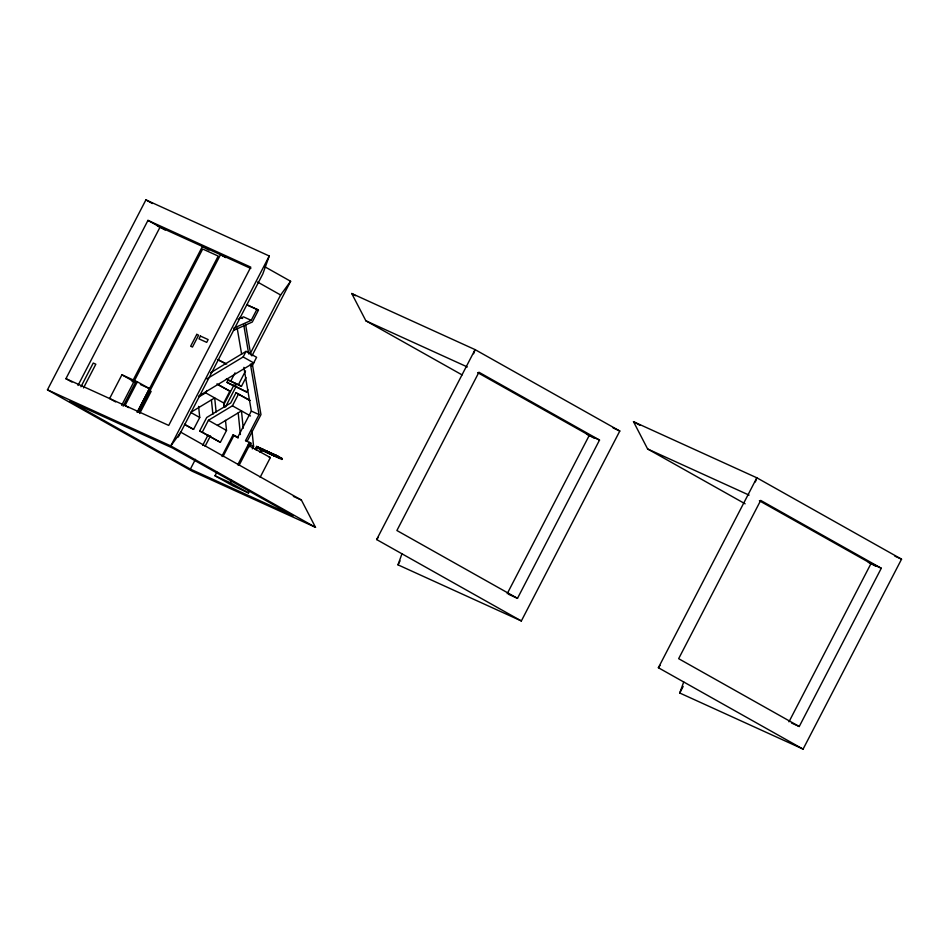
<?xml version="1.0" encoding="UTF-8"?>
<svg xmlns="http://www.w3.org/2000/svg" width="949" height="949" viewBox="0 0 949 949"><rect width="100%" height="100%" fill="white"/><g stroke="black" fill="none" stroke-linecap="round" stroke-linejoin="round"><path stroke-width="1.42" d="M47.45 389.814L170.796 445.923L180.785 432.198L301.379 500.028L315.507 527.324L192.161 471.202L47.45 389.814L145.909 199.883L269.255 255.993L262.826 273.929L178.258 437.074M462.092 374.914L365.875 320.798L351.735 293.514L475.093 349.623L619.804 431.012L521.345 620.954L397.999 564.845L401.949 553.801M473.61 353.763L475.093 349.623L376.634 539.554L521.345 620.954M745.131 503.812L647.621 448.972L633.493 421.676L756.839 477.798L901.55 559.186L803.091 749.117L679.745 693.007L683.707 681.975M755.357 481.926L756.839 477.798L658.381 667.728L803.091 749.117M65.932 378.663L147.973 220.382L250.773 267.144L168.72 425.425L65.932 378.663L71.958 382.056M77.996 385.448L160.037 227.167M80.95 386.789L93.251 363.04L95.825 364.214L83.512 387.951M121.674 405.318L202.695 249.018L218.211 256.076L137.19 412.376L149.408 388.592L137.344 381.806L121.923 374.796L109.621 398.533L115.648 401.925M132.302 381.747L202.434 246.455L208.899 250.085M123.18 406.16L135.446 382.518M137.344 381.806L125.043 405.543L128.661 407.584M138.815 412.305L220.524 254.676L225.684 257.582M139.669 413.503L151.128 391.391L148.554 390.229M269.255 255.993L170.796 445.923L315.507 527.324M199.326 396.646L205.648 392.839L206.87 390.466M184.545 424.559L193.584 429.363L199.729 417.501L198.614 406.397M233.715 328.164L251.212 320.359L256.942 309.303L258.448 310.157L252.292 322.031L233.525 330.406M225.482 420.348L226.514 430.466L220.358 442.341L199.705 430.988L206.704 417.489L230.702 403.005L236.004 392.767L250.204 400.478M247.914 389.648L246.681 392.02L229.99 384.06L226.977 382.364L228.27 379.861M199.705 430.988L202.267 432.163L208.424 420.288L232.422 405.804L238.579 393.942M226.894 379.209L230.714 381.166L235.02 372.85M206.811 378.888L243.146 356.966L246.052 351.367L256.598 357.298L253.703 362.898L198.566 396.16M224.178 407.346L223.739 403.017L229.883 391.142L216.965 383.882M190.381 469.103L293.17 515.865L172.576 448.035L69.787 401.273L190.381 469.103L195.435 459.363M202.659 445.425L208.08 434.962M223.667 404.879L233.845 385.247M250.121 353.858L280.631 294.997L290.619 281.272L264.771 266.74M226.977 382.364L234.688 385.863L235.91 383.491M205.067 446.315L210.488 435.84M225.435 407.026L236.289 386.065M251.912 355.934L290.619 281.272M230.714 381.166L238.424 384.677L245.542 370.929M226.301 379.114L241.437 386.373L245.969 377.619M251.805 366.373L253.739 362.625M221.912 456.255L232.932 435.01L238.069 437.359M222.979 456.576L233.988 435.342L238.08 437.643M249.753 490.503L248.496 492.946L233.074 485.924L214.984 475.757L216.882 472.104M237.843 437.086L251.331 411.083L243.869 367.358M252.28 363.657L260.963 414.618L247.06 441.439L245.554 440.597L259.041 414.583L250.417 364.072M237.748 464.844L249.409 442.353L250.916 443.195L248.97 446.943M239.065 465.366L249.255 445.71L247.974 445.117L270.358 457.572L260.168 477.24M214.984 475.757L230.405 482.768L231.663 480.336M252.292 448.853L253.585 446.362L251.971 430.443M279.255 458.177L279.67 457.382L273.182 454.002L272.766 454.796L277.203 457.24L277.808 456.113L256.645 446.421L255.21 449.185L256.325 449.767L257.76 446.991L264.249 450.372L263.846 451.155L259.919 448.948L260.334 448.165L264.759 450.597L264.356 451.392L260.429 449.185L260.845 448.391M255.72 449.423L256.752 447.442L277.393 456.908L277.203 455.769L277.808 456.113M255.815 449.529L257.25 446.754L256.645 446.421M257.867 448.023L258.27 447.228M260.334 452.068L261.675 449.197L259.729 451.736L260.845 452.305L261.877 450.324L256.752 447.442M262.197 449.435L261.782 450.217L281.912 459.446L281.723 458.32L275.744 455.176L275.34 455.971L279.777 458.403L280.18 457.62M263.003 450.36L263.419 449.565M265.578 451.522L265.981 450.728L271.96 453.871L271.544 454.666M268.14 452.697L268.555 451.902M268.982 453.492L269.386 452.709M269.907 452.934L269.492 453.729L265.056 451.297L265.471 450.502L268.413 452.151M271.129 453.076L270.714 453.859L274.629 456.066L275.044 455.271L277.096 456.208M272.47 454.108L272.066 454.903L267.63 452.459L268.045 451.665L274.534 455.046L274.119 455.828L270.204 453.634L270.607 452.839L275.044 455.271M273.288 455.034L273.692 454.239M275.851 456.196L276.266 455.413M281.723 458.32L281.912 459.446M397.999 564.845L400.039 560.918M507.217 593.671L589.258 435.389M517.49 598.345L599.531 440.063L478.937 372.233L396.896 530.515L517.49 598.345L508.498 594.252M679.745 693.007L683.15 686.459M788.963 721.833L871.004 563.552M799.248 726.507L881.289 568.237L760.695 500.408L678.654 658.677L799.248 726.507L791.537 723.008M376.634 539.554L378.295 537.276M658.381 667.728L660.053 665.439M210.571 372.767L246.052 351.367M217.463 425.377L241.473 410.893L243.229 428.248M238.116 319.255L243.502 316.847L251.212 320.359M613.09 427.963L619.804 431.012M894.848 556.138L901.55 559.186M157.463 225.992L250.809 268.46M365.875 320.798L467.323 366.955M647.621 448.972L749.081 495.117M586.589 434.168L599.531 440.063M868.335 562.342L881.289 568.237M246.657 304.629L256.942 309.303M246.882 304.89L258.448 310.157M240.085 317.322L242.647 318.496M229.883 391.142L218.27 384.891M251.331 411.083L259.041 414.583M131.413 380.407L136.549 382.744M140.405 384.499L149.408 388.592M245.554 440.597L250.916 443.195M282.327 458.652L261.165 448.96M269.077 456.991L270.358 457.572M293.36 496.386L301.379 500.028M217.772 359.505L226.681 364.072M217.523 359.588L225.388 363.621M234.688 385.863L246.681 392.02M633.493 421.676L639.946 425.318M759.39 500.775L875.832 566.268M351.735 293.514L355.614 295.697M477.644 372.613L594.074 438.106M145.909 199.883L152.362 203.513M147.973 220.382L165.173 230.049M257.535 282.007L280.631 294.997M243.146 356.966L253.703 362.898M238.424 384.677L241.437 386.373M236.004 392.767L248.923 400.039M232.422 405.804L250.512 415.982M205.648 392.839L223.739 403.017M208.424 420.288L226.514 430.466M249.706 444.179L253.585 446.362M232.932 435.01L238.092 437.928M199.729 417.501L190.69 412.412L214.688 397.928L216.111 411.949M121.923 374.796L136.573 383.028M202.267 432.163L220.358 442.341M184.533 424.274L193.584 429.363M230.405 482.768L248.496 492.946M245.577 324.344L250.785 354.926M243.774 325.092L248.697 353.965M237.167 328.01L241.639 354.25M238.199 412.874L240.394 434.523M211.425 399.897L212.884 414.31M196.799 334.356L190.642 346.231L192.469 347.049L198.614 335.187L196.763 334.345M200.441 336.076L198.993 338.876L206.704 342.375L208.151 339.576L200.441 336.076M262.897 449.328L262.493 450.123L266.918 452.554L267.333 451.771L262.897 449.328"/></g></svg>
